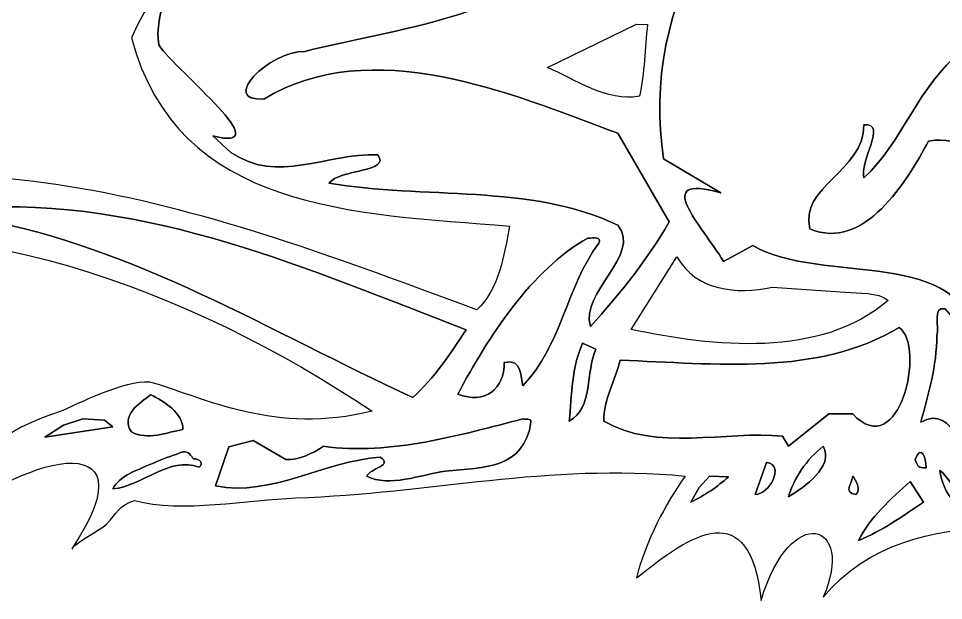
# Model space of a CAD drawing. Header units: centimetres. Extents: x -9.7 to 9.9, y -5.7 to 13.7.
# Drawn here: x -2.95 to 3.93, y -5.71 to -1.38 of the extents above; entities that cross this region are included whole.
import ezdxf

# ---------------------------------------------------------------- set-up
doc = ezdxf.new("R2010")
doc.units = ezdxf.units.CM
doc.header["$MEASUREMENT"] = 0
doc.layers.add('Ebene 1', color=7, linetype='Continuous')

msp = doc.modelspace()

# ---------------------------------------------------------------- linework, layer by layer
at = {"layer": 'Ebene 1'}
for points, knots in [([(-1.44526, 13.68298), (-1.34366, 13.52296), (-1.44526, 13.1826), (-1.32334, 12.95908), (-1.32334, 12.95908), (2.55016, 9.75614), (7.4549, 7.01548), (9.906, 2.45364), (9.906, 2.45364), (8.84174, 2.5654), (7.03326, 2.11074), (6.95198, 0.6477), (6.95198, 0.6477), (6.2103, 1.01346), (5.44322, 0.14224), (5.10286, -0.4826), (5.10286, -0.4826), (6.04774, -1.6764), (6.95198, -3.56108), (5.70738, -4.8768), (5.70738, -4.8768), (4.88442, -5.35686), (3.71602, -4.8641), (3.03276, -5.68198), (3.03276, -5.68198), (3.27406, -5.12571), (2.79146, -4.97078), (2.57048, -5.70738), (2.57048, -5.70738), (2.4892, -4.91998), (2.04978, -5.21208), (1.64592, -5.53974), (1.64592, -5.53974), (1.70688, -5.27812), (1.8669, -4.97586), (2.0066, -4.78282), (2.0066, -4.78282), (0.9779, -4.6863), (0.12192, -4.90982), (-0.88646, -4.94538), (-0.88646, -4.94538), (-1.23698, -4.95808), (-1.73482, -5.05968), (-2.08534, -4.96315), (-2.08534, -4.96315), (-2.20472, -5.00126), (-2.21234, -5.05968), (-2.29362, -5.14096), (-2.29362, -5.14096), (-2.35204, -5.1943), (-2.5019, -5.26034), (-2.55016, -5.32384), (-2.55016, -5.32384), (-1.905, -4.34848), (-2.99212, -4.65836), (-3.49504, -5.16128), (-3.49504, -5.16128), (-3.49504, -4.70916), (-3.01244, -4.41706), (-2.6289, -4.30022), (-2.6289, -4.30022), (-2.46634, -4.22656), (-2.0955, -4.04622), (-1.9431, -4.09194), (-1.9431, -4.09194), (-1.56464, -4.2037), (-1.03124, -4.48056), (-0.32004, -4.30022), (-0.32004, -4.30022), (-1.6764, -3.39598), (-3.39852, -2.73304), (-5.06222, -3.0861), (-5.06222, -3.0861), (-5.1816, -3.1115), (-5.58292, -3.24358), (-5.90804, -3.37058), (-5.90804, -3.37058), (-5.969, -3.39598), (-5.54736, -3.03784), (-5.11302, -2.85242), (-5.11302, -2.85242), (-3.32232, -2.09804), (-1.24206, -2.91846), (0.45974, -3.54838), (0.45974, -3.54838), (0.61976, -3.39598), (0.66294, -3.14198), (0.70104, -2.92608), (0.70104, -2.92608), (-0.4572, -2.82956), (-1.76276, -2.81686), (-2.1082, -1.52654), (-2.1082, -1.52654), (-1.64592, -0.49276), (-0.43942, 0.11176), (0.49784, 0.66802), (0.49784, 0.66802), (0.37846, 0.8255), (0.29972, 1.0541), (0.2794, 1.26492), (0.2794, 1.26492), (0.5207, 2.82956), (-1.34366, 1.90246), (-0.72136, 0.78232), (-0.72136, 0.78232), (-0.72136, 0.56134), (-0.25908, 0), (-0.74168, 0.18034), (-0.74168, 0.18034), (-0.74168, 0.18034), (-1.22428, 0.37846), (-1.22428, 0.37846), (-1.22428, 0.37846), (-1.34366, 0.19049), (-1.1811, 0), (-1.20396, -0.19303), (-1.20396, -0.19303), (-2.36982, 0.24892), (-2.12852, 1.04394), (-1.905, 2.40792), (-1.905, 2.40792), (-2.58826, 2.3495), (-3.1496, 2.06756), (-3.31216, 1.32334), (-3.31216, 1.32334), (-3.27406, -0.08889), (-4.0767, 1.77038), (-3.99795, 0.57912), (-3.99795, 0.57912), (-5.45846, 3.04038), (-1.36144, 2.98958), (-0.92202, 4.83616), (-0.92202, 4.83616), (-3.1115, 5.35178), (-6.55828, 3.63728), (-5.66928, 1.95326), (-5.66928, 1.95326), (-5.92836, 2.23266), (-6.1849, 2.59842), (-6.10616, 1.91008), (-6.10616, 1.91008), (-7.05358, 2.69748), (-8.36676, 0.7874), (-9.57834, 1.0922), (-9.57834, 1.0922), (-9.6774, 1.5875), (-9.49706, 2.10566), (-9.48944, 2.6162), (-9.48944, 2.6162), (-9.45896, 2.8321), (-9.36244, 3.04038), (-9.21766, 3.2131), (-9.21766, 3.2131), (-9.02462, 3.15722), (-9.3726, 2.68478), (-9.12114, 2.53238), (-9.12114, 2.53238), (-8.75792, 3.64998), (-8.18642, 3.6957), (-7.8613, 5.207), (-7.8613, 5.207), (-7.57428, 5.55498), (-7.87908, 4.8006), (-7.75462, 4.61772), (-7.75462, 4.61772), (-7.26948, 4.08432), (-7.12724, 5.9055), (-6.985, 6.36524), (-6.985, 6.36524), (-6.67766, 6.01472), (-6.83006, 5.34162), (-6.82498, 4.86664), (-6.82498, 4.86664), (-5.76834, 6.02996), (-5.94868, 5.25526), (-4.99618, 6.48462), (-4.99618, 6.48462), (-4.82092, 6.47446), (-5.06729, 6.1976), (-4.97586, 6.09092), (-4.97586, 6.09092), (-4.13258, 6.7564), (-3.1496, 7.20852), (-2.16916, 7.59968), (-2.16916, 7.59968), (-2.16916, 7.59968), (-2.30886, 8.11276), (-2.30886, 8.11276), (-2.30886, 8.11276), (-2.68986, 8.9408), (-3.25374, 9.652), (-3.83032, 10.35304), (-3.83032, 10.35304), (-4.32561, 10.85088), (-4.95554, 11.4935), (-4.46024, 12.17422), (-4.46024, 12.17422), (-3.57631, 10.30224), (-1.00076, 9.74598), (0.23876, 7.96036), (0.23876, 7.96036), (0.36068, 8.74521), (0.08128, 9.46658), (-0.21844, 10.15492), (-0.21844, 10.15492), (-0.64008, 11.31062), (-2.46888, 12.43584), (-1.44526, 13.68298)], [0, 0, 0, 0, 0.0192308, 0.0192308, 0.0192308, 0.0192308, 0.0384615, 0.0384615, 0.0384615, 0.0384615, 0.0576923, 0.0576923, 0.0576923, 0.0576923, 0.0769231, 0.0769231, 0.0769231, 0.0769231, 0.0961538, 0.0961538, 0.0961538, 0.0961538, 0.1153846, 0.1153846, 0.1153846, 0.1153846, 0.1346154, 0.1346154, 0.1346154, 0.1346154, 0.1538462, 0.1538462, 0.1538462, 0.1538462, 0.1730769, 0.1730769, 0.1730769, 0.1730769, 0.1923077, 0.1923077, 0.1923077, 0.1923077, 0.2115385, 0.2115385, 0.2115385, 0.2115385, 0.2307692, 0.2307692, 0.2307692, 0.2307692, 0.25, 0.25, 0.25, 0.25, 0.2692308, 0.2692308, 0.2692308, 0.2692308, 0.2884615, 0.2884615, 0.2884615, 0.2884615, 0.3076923, 0.3076923, 0.3076923, 0.3076923, 0.3269231, 0.3269231, 0.3269231, 0.3269231, 0.3461538, 0.3461538, 0.3461538, 0.3461538, 0.3653846, 0.3653846, 0.3653846, 0.3653846, 0.3846154, 0.3846154, 0.3846154, 0.3846154, 0.4038462, 0.4038462, 0.4038462, 0.4038462, 0.4230769, 0.4230769, 0.4230769, 0.4230769, 0.4423077, 0.4423077, 0.4423077, 0.4423077, 0.4615385, 0.4615385, 0.4615385, 0.4615385, 0.4807692, 0.4807692, 0.4807692, 0.4807692, 0.5, 0.5, 0.5, 0.5, 0.5192308, 0.5192308, 0.5192308, 0.5192308, 0.5384615, 0.5384615, 0.5384615, 0.5384615, 0.5576923, 0.5576923, 0.5576923, 0.5576923, 0.5769231, 0.5769231, 0.5769231, 0.5769231, 0.5961538, 0.5961538, 0.5961538, 0.5961538, 0.6153846, 0.6153846, 0.6153846, 0.6153846, 0.6346154, 0.6346154, 0.6346154, 0.6346154, 0.6538462, 0.6538462, 0.6538462, 0.6538462, 0.6730769, 0.6730769, 0.6730769, 0.6730769, 0.6923077, 0.6923077, 0.6923077, 0.6923077, 0.7115385, 0.7115385, 0.7115385, 0.7115385, 0.7307692, 0.7307692, 0.7307692, 0.7307692, 0.75, 0.75, 0.75, 0.75, 0.7692308, 0.7692308, 0.7692308, 0.7692308, 0.7884615, 0.7884615, 0.7884615, 0.7884615, 0.8076923, 0.8076923, 0.8076923, 0.8076923, 0.8269231, 0.8269231, 0.8269231, 0.8269231, 0.8461538, 0.8461538, 0.8461538, 0.8461538, 0.8653846, 0.8653846, 0.8653846, 0.8653846, 0.8846154, 0.8846154, 0.8846154, 0.8846154, 0.9038462, 0.9038462, 0.9038462, 0.9038462, 0.9230769, 0.9230769, 0.9230769, 0.9230769, 0.9423077, 0.9423077, 0.9423077, 0.9423077, 0.9615385, 0.9615385, 0.9615385, 0.9615385, 0.9807692, 0.9807692, 0.9807692, 0.9807692, 1, 1, 1, 1]), ([(0.60198, 0.29972), (-0.19812, 0.15494), (-0.92202, -0.36068), (-1.3843, -1.05918), (-1.3843, -1.05918), (-1.48336, -0.96774), (-1.3843, -0.72135), (-1.68402, -0.96774), (-1.68402, -0.96774), (-1.76276, -1.03885), (-1.80594, -1.13538), (-1.8669, -1.22936), (-1.8669, -1.22936), (-1.88722, -1.34112), (-1.92532, -1.45796), (-1.905, -1.57988), (-1.905, -1.57988), (-1.76276, -1.78562), (-1.00076, -2.38252), (-1.50368, -2.25552), (-1.50368, -2.25552), (-1.50368, -2.25552), (-1.36906, -2.37744), (-1.36906, -2.37744), (-1.36906, -2.37744), (-1.02362, -2.6162), (-0.6604, -2.38252), (-0.27686, -2.39521), (-0.27686, -2.39521), (-0.1778, -2.52729), (-0.56134, -2.5019), (-0.64008, -2.60604), (-0.64008, -2.60604), (0.06096, -2.72796), (0.86106, -2.60858), (1.50622, -2.91846), (1.50622, -2.91846), (1.68656, -3.14198), (1.22174, -3.4163), (1.30302, -3.6703), (1.30302, -3.6703), (1.524, -3.429), (1.7272, -3.175), (1.88722, -2.89306), (1.88722, -2.89306), (1.88722, -2.89306), (1.50622, -2.2352), (1.50622, -2.2352), (1.50622, -2.2352), (0.70104, -1.93548), (-0.32004, -1.4986), (-1.12268, -1.9812), (-1.12268, -1.9812), (-1.4605, -2.00406), (-1.08712, -1.62306), (-0.82041, -1.62813), (-0.82041, -1.62813), (-0.11684, -1.45288), (0.68072, -1.37668), (1.2446, -0.85598), (1.2446, -0.85598), (1.58496, -0.44704), (1.08458, 0.30988), (0.60198, 0.29972)], [0, 0, 0, 0, 0.0625, 0.0625, 0.0625, 0.0625, 0.125, 0.125, 0.125, 0.125, 0.1875, 0.1875, 0.1875, 0.1875, 0.25, 0.25, 0.25, 0.25, 0.3125, 0.3125, 0.3125, 0.3125, 0.375, 0.375, 0.375, 0.375, 0.4375, 0.4375, 0.4375, 0.4375, 0.5, 0.5, 0.5, 0.5, 0.5625, 0.5625, 0.5625, 0.5625, 0.625, 0.625, 0.625, 0.625, 0.6875, 0.6875, 0.6875, 0.6875, 0.75, 0.75, 0.75, 0.75, 0.8125, 0.8125, 0.8125, 0.8125, 0.875, 0.875, 0.875, 0.875, 0.9375, 0.9375, 0.9375, 0.9375, 1, 1, 1, 1]), ([(3.8989, -4.74218), (3.91922, -4.90474), (4.0386, -5.08508), (4.23926, -5.04443), (4.23926, -5.04443), (4.64312, -4.74218), (4.47802, -4.1783), (4.46278, -3.75666), (4.46278, -3.75666), (4.40181, -3.85064), (4.4196, -3.98272), (4.40181, -4.09448), (4.40181, -4.09448), (4.40181, -4.16814), (4.29767, -4.22148), (4.29767, -4.11988), (4.29767, -4.11988), (4.23926, -3.51282), (4.74218, -2.9591), (4.59994, -2.39521), (4.59994, -2.39521), (4.1783, -2.32156), (4.47802, -3.0099), (4.23926, -3.16738), (4.23926, -3.16738), (4.07924, -2.86004), (4.34086, -2.20979), (3.81508, -2.29362), (3.81508, -2.29362), (3.65506, -2.59334), (3.33502, -3.11658), (2.9337, -2.9464), (2.9337, -2.9464), (2.84988, -2.63398), (3.33502, -2.51968), (3.33502, -2.17424), (3.33502, -2.17424), (3.51536, -2.15138), (3.29438, -2.44856), (3.33502, -2.56794), (3.33502, -2.56794), (3.61696, -2.30886), (3.73888, -1.8796), (4.05892, -1.62813), (4.05892, -1.62813), (3.95732, -1.01854), (4.01828, -0.254), (3.47472, 0.1397), (3.47472, 0.1397), (2.32918, -0.08889), (1.66624, -1.30048), (1.84658, -2.4257), (1.84658, -2.4257), (1.84658, -2.4257), (2.27076, -2.67716), (2.27076, -2.67716), (2.27076, -2.67716), (1.74752, -2.53492), (2.12598, -2.91338), (2.29108, -3.1877), (2.29108, -3.1877), (2.29108, -3.1877), (2.50952, -3.07086), (2.50952, -3.07086), (2.50952, -3.07086), (3.01498, -3.36804), (4.09956, -3.06324), (4.16052, -3.79476), (4.16052, -3.79476), (4.16052, -3.79476), (3.937, -3.54076), (3.937, -3.54076), (3.937, -3.54076), (3.83794, -3.52044), (3.8989, -3.67792), (3.87604, -3.73888), (3.87604, -3.73888), (3.87604, -3.96748), (3.81508, -4.16814), (3.75666, -4.3815), (3.75666, -4.3815), (4.01828, -4.23926), (4.05892, -4.6736), (4.23926, -4.80314), (4.23926, -4.80314), (4.22402, -4.87426), (4.20878, -4.96062), (4.07924, -4.92506), (4.07924, -4.92506), (4.01066, -4.90474), (3.95478, -4.77774), (3.8989, -4.74218)], [0, 0, 0, 0, 0.0434783, 0.0434783, 0.0434783, 0.0434783, 0.0869565, 0.0869565, 0.0869565, 0.0869565, 0.1304348, 0.1304348, 0.1304348, 0.1304348, 0.173913, 0.173913, 0.173913, 0.173913, 0.2173913, 0.2173913, 0.2173913, 0.2173913, 0.2608696, 0.2608696, 0.2608696, 0.2608696, 0.3043478, 0.3043478, 0.3043478, 0.3043478, 0.3478261, 0.3478261, 0.3478261, 0.3478261, 0.3913043, 0.3913043, 0.3913043, 0.3913043, 0.4347826, 0.4347826, 0.4347826, 0.4347826, 0.4782609, 0.4782609, 0.4782609, 0.4782609, 0.5217391, 0.5217391, 0.5217391, 0.5217391, 0.5652174, 0.5652174, 0.5652174, 0.5652174, 0.6086957, 0.6086957, 0.6086957, 0.6086957, 0.6521739, 0.6521739, 0.6521739, 0.6521739, 0.6956522, 0.6956522, 0.6956522, 0.6956522, 0.7391304, 0.7391304, 0.7391304, 0.7391304, 0.7826087, 0.7826087, 0.7826087, 0.7826087, 0.826087, 0.826087, 0.826087, 0.826087, 0.8695652, 0.8695652, 0.8695652, 0.8695652, 0.9130435, 0.9130435, 0.9130435, 0.9130435, 0.9565217, 0.9565217, 0.9565217, 0.9565217, 1, 1, 1, 1]), ([(1.64592, -1.42494), (1.64592, -1.42494), (0.98298, -1.74752), (0.98298, -1.74752), (0.98298, -1.74752), (1.18364, -1.83134), (1.42494, -2.0066), (1.66624, -1.96088), (1.66624, -1.96088), (1.70688, -1.78816), (1.70688, -1.60528), (1.7272, -1.42748), (1.7272, -1.42748), (1.7272, -1.42748), (1.64592, -1.42494), (1.64592, -1.42494)], [0, 0, 0, 0, 0.25, 0.25, 0.25, 0.25, 0.5, 0.5, 0.5, 0.5, 0.75, 0.75, 0.75, 0.75, 1, 1, 1, 1]), ([(-3.31216, -2.79145), (-3.39598, -2.83972), (-3.27406, -2.84734), (-3.23342, -2.87274), (-3.23342, -2.87274), (-2.06756, -3.08864), (-1.08204, -3.7084), (-0.01778, -4.19862), (-0.01778, -4.19862), (0.14224, -4.05892), (0.26162, -3.8735), (0.37846, -3.6957), (0.37846, -3.6957), (-0.75946, -3.26136), (-1.98628, -2.70256), (-3.31216, -2.79145)], [0, 0, 0, 0, 0.25, 0.25, 0.25, 0.25, 0.5, 0.5, 0.5, 0.5, 0.75, 0.75, 0.75, 0.75, 1, 1, 1, 1]), ([(1.2827, -3.01498), (0.86106, -3.2512), (0.54102, -3.75666), (0.3175, -4.17322), (0.3175, -4.17322), (0.5207, -4.25704), (0.66294, -4.13258), (0.66294, -3.93954), (0.66294, -3.93954), (0.8001, -3.90652), (0.78232, -4.05384), (0.8001, -4.11226), (0.8001, -4.11226), (1.08458, -3.8227), (1.12268, -3.3782), (1.36398, -3.05308), (1.36398, -3.05308), (1.38684, -3.00228), (1.32588, -3.01498), (1.2827, -3.01498)], [0, 0, 0, 0, 0.2, 0.2, 0.2, 0.2, 0.4, 0.4, 0.4, 0.4, 0.6, 0.6, 0.6, 0.6, 0.8, 0.8, 0.8, 0.8, 1, 1, 1, 1]), ([(1.94564, -3.15468), (1.94564, -3.15468), (1.60528, -3.69316), (1.60528, -3.69316), (1.60528, -3.69316), (2.2098, -3.8227), (3.01498, -3.9116), (3.51536, -3.47726), (3.51536, -3.47726), (3.43662, -3.41376), (3.29438, -3.42645), (3.19532, -3.4163), (3.19532, -3.4163), (3.19532, -3.4163), (2.65176, -3.3782), (2.65176, -3.3782), (2.65176, -3.3782), (2.39014, -3.43662), (2.08788, -3.40614), (1.94564, -3.15468)], [0, 0, 0, 0, 0.2, 0.2, 0.2, 0.2, 0.4, 0.4, 0.4, 0.4, 0.6, 0.6, 0.6, 0.6, 0.8, 0.8, 0.8, 0.8, 1, 1, 1, 1]), ([(3.59664, -3.67792), (2.99212, -4.04368), (2.23012, -3.94716), (1.524, -3.92176), (1.524, -3.92176), (1.4859, -4.06908), (1.40208, -4.21386), (1.40208, -4.37388), (1.40208, -4.37388), (1.78562, -4.60248), (2.30886, -4.445), (2.7305, -4.48564), (2.7305, -4.48564), (2.7305, -4.48564), (2.77368, -4.56184), (2.77368, -4.56184), (2.77368, -4.56184), (2.77368, -4.56184), (3.0734, -4.32054), (3.0734, -4.32054), (3.0734, -4.32054), (3.0734, -4.32054), (3.2512, -4.32054), (3.2512, -4.32054), (3.2512, -4.32054), (3.59664, -4.69138), (3.7973, -3.8227), (3.59664, -3.67792)], [0, 0, 0, 0, 0.1428571, 0.1428571, 0.1428571, 0.1428571, 0.2857143, 0.2857143, 0.2857143, 0.2857143, 0.4285714, 0.4285714, 0.4285714, 0.4285714, 0.5714286, 0.5714286, 0.5714286, 0.5714286, 0.7142857, 0.7142857, 0.7142857, 0.7142857, 0.8571429, 0.8571429, 0.8571429, 0.8571429, 1, 1, 1, 1]), ([(1.2446, -3.79476), (1.16332, -3.9751), (1.16332, -4.1783), (1.14554, -4.37388), (1.14554, -4.37388), (1.32588, -4.27482), (1.26492, -4.00812), (1.34366, -3.84048), (1.34366, -3.84048), (1.34366, -3.84048), (1.2446, -3.79476), (1.2446, -3.79476)], [0, 0, 0, 0, 0.3333333, 0.3333333, 0.3333333, 0.3333333, 0.6666667, 0.6666667, 0.6666667, 0.6666667, 1, 1, 1, 1]), ([(-1.96596, -4.1783), (-2.04724, -4.24434), (-2.18948, -4.32562), (-2.1082, -4.45516), (-2.1082, -4.45516), (-1.98628, -4.51866), (-1.84658, -4.4577), (-1.72466, -4.43738), (-1.72466, -4.43738), (-1.72466, -4.31292), (-1.8669, -4.22656), (-1.96596, -4.1783)], [0, 0, 0, 0, 0.3333333, 0.3333333, 0.3333333, 0.3333333, 0.6666667, 0.6666667, 0.6666667, 0.6666667, 1, 1, 1, 1]), ([(-2.46888, -4.35864), (-2.46888, -4.35864), (-2.61112, -4.40436), (-2.61112, -4.40436), (-2.61112, -4.40436), (-2.61112, -4.40436), (-2.75082, -4.49326), (-2.75082, -4.49326), (-2.75082, -4.49326), (-2.75082, -4.49326), (-2.24536, -4.41706), (-2.24536, -4.41706), (-2.24536, -4.41706), (-2.24536, -4.41706), (-2.30886, -4.36626), (-2.30886, -4.36626), (-2.30886, -4.36626), (-2.30886, -4.36626), (-2.46888, -4.35864), (-2.46888, -4.35864)], [0, 0, 0, 0, 0.2, 0.2, 0.2, 0.2, 0.4, 0.4, 0.4, 0.4, 0.6, 0.6, 0.6, 0.6, 0.8, 0.8, 0.8, 0.8, 1, 1, 1, 1]), ([(0.8001, -4.35864), (0.33782, -4.47548), (-0.1778, -4.63042), (-0.68072, -4.56184), (-0.68072, -4.56184), (-0.75946, -4.61264), (-0.86106, -4.66344), (-0.96012, -4.6609), (-0.96012, -4.6609), (-0.96012, -4.6609), (-1.20396, -4.51866), (-1.20396, -4.51866), (-1.20396, -4.51866), (-1.20396, -4.51866), (-1.3843, -4.56438), (-1.3843, -4.56438), (-1.3843, -4.56438), (-1.3843, -4.56438), (-1.48336, -4.85648), (-1.48336, -4.85648), (-1.48336, -4.85648), (-1.06172, -4.93775), (-0.68072, -4.67106), (-0.25908, -4.64312), (-0.25908, -4.64312), (-0.15748, -4.70408), (-0.33782, -4.72694), (-0.35814, -4.78282), (-0.35814, -4.78282), (-0.19304, -4.87172), (0.04064, -4.77012), (0.22606, -4.74726), (0.22606, -4.74726), (0.51816, -4.71678), (0.81026, -4.72948), (0.86106, -4.3815), (0.86106, -4.3815), (0.86106, -4.34848), (0.82296, -4.36626), (0.8001, -4.35864)], [0, 0, 0, 0, 0.1, 0.1, 0.1, 0.1, 0.2, 0.2, 0.2, 0.2, 0.3, 0.3, 0.3, 0.3, 0.4, 0.4, 0.4, 0.4, 0.5, 0.5, 0.5, 0.5, 0.6, 0.6, 0.6, 0.6, 0.7, 0.7, 0.7, 0.7, 0.8, 0.8, 0.8, 0.8, 0.9, 0.9, 0.9, 0.9, 1, 1, 1, 1]), ([(-1.72466, -4.60248), (-1.84658, -4.64566), (-1.98628, -4.699), (-2.12852, -4.76758), (-2.12852, -4.76758), (-2.16916, -4.79044), (-2.22758, -4.83616), (-2.24536, -4.8768), (-2.24536, -4.8768), (-2.02692, -4.86156), (-1.82626, -4.63042), (-1.60528, -4.71678), (-1.60528, -4.71678), (-1.56464, -4.69138), (-1.60528, -4.6482), (-1.64592, -4.65582), (-1.64592, -4.65582), (-1.6637, -4.6355), (-1.68402, -4.59486), (-1.72466, -4.60248)], [0, 0, 0, 0, 0.2, 0.2, 0.2, 0.2, 0.4, 0.4, 0.4, 0.4, 0.6, 0.6, 0.6, 0.6, 0.8, 0.8, 0.8, 0.8, 1, 1, 1, 1]), ([(3.03276, -4.56184), (2.91084, -4.65582), (2.81178, -4.8006), (2.77368, -4.93775), (2.77368, -4.93775), (2.89306, -4.8641), (3.11404, -4.7117), (3.03276, -4.56184)], [0, 0, 0, 0, 0.5, 0.5, 0.5, 0.5, 1, 1, 1, 1]), ([(3.7973, -4.72186), (3.7973, -4.63804), (3.75666, -4.5466), (3.71602, -4.6609), (3.71602, -4.6609), (3.73888, -4.71932), (3.7338, -4.71932), (3.7973, -4.72186)], [0, 0, 0, 0, 0.5, 0.5, 0.5, 0.5, 1, 1, 1, 1]), ([(2.61112, -4.68122), (2.61112, -4.68122), (2.5273, -4.91998), (2.5273, -4.91998), (2.5273, -4.91998), (2.63144, -4.91998), (2.75082, -4.70408), (2.61112, -4.68122)], [0, 0, 0, 0, 0.5, 0.5, 0.5, 0.5, 1, 1, 1, 1]), ([(2.18694, -4.78282), (2.18694, -4.78282), (2.11074, -4.86664), (2.11074, -4.86664), (2.11074, -4.86664), (2.11074, -4.86664), (2.04978, -4.97586), (2.04978, -4.97586), (2.04978, -4.97586), (2.14884, -4.9276), (2.2479, -4.86156), (2.32918, -4.7879), (2.32918, -4.7879), (2.32918, -4.7879), (2.18694, -4.78282), (2.18694, -4.78282)], [0, 0, 0, 0, 0.25, 0.25, 0.25, 0.25, 0.5, 0.5, 0.5, 0.5, 0.75, 0.75, 0.75, 0.75, 1, 1, 1, 1]), ([(3.2512, -4.78282), (3.2512, -4.83616), (3.175, -4.90474), (3.27406, -4.91998), (3.27406, -4.91998), (3.3147, -4.88696), (3.27406, -4.80822), (3.2512, -4.78282)], [0, 0, 0, 0, 0.5, 0.5, 0.5, 0.5, 1, 1, 1, 1]), ([(3.67792, -4.82346), (3.53568, -4.95046), (3.37566, -5.09523), (3.29438, -5.26034), (3.29438, -5.26034), (3.47472, -5.18668), (3.61696, -5.08508), (3.77698, -4.97586), (3.77698, -4.97586), (3.77698, -4.97586), (3.67792, -4.82346), (3.67792, -4.82346)], [0, 0, 0, 0, 0.3333333, 0.3333333, 0.3333333, 0.3333333, 0.6666667, 0.6666667, 0.6666667, 0.6666667, 1, 1, 1, 1])]:
    msp.add_open_spline(points, degree=3, knots=knots, dxfattribs=at)
at = {"layer": 'Ebene 1', "color": 94}
for points, knots in [([(0.60198, 0.29972), (1.08458, 0.30988), (1.58496, -0.44704), (1.2446, -0.85598), (1.2446, -0.85598), (0.68072, -1.37668), (-0.11684, -1.45288), (-0.82041, -1.62813), (-0.82041, -1.62813), (-1.08712, -1.62306), (-1.4605, -2.00406), (-1.12268, -1.9812), (-1.12268, -1.9812), (-0.32004, -1.4986), (0.70104, -1.93548), (1.50622, -2.2352), (1.50622, -2.2352), (1.50622, -2.2352), (1.88722, -2.89306), (1.88722, -2.89306), (1.88722, -2.89306), (1.7272, -3.175), (1.524, -3.429), (1.30302, -3.6703), (1.30302, -3.6703), (1.22174, -3.4163), (1.68656, -3.14198), (1.50622, -2.91846), (1.50622, -2.91846), (0.86106, -2.60858), (0.06096, -2.72796), (-0.64008, -2.60604), (-0.64008, -2.60604), (-0.56134, -2.5019), (-0.1778, -2.52729), (-0.27686, -2.39521), (-0.27686, -2.39521), (-0.6604, -2.38252), (-1.02362, -2.6162), (-1.36906, -2.37744), (-1.36906, -2.37744), (-1.36906, -2.37744), (-1.50368, -2.25552), (-1.50368, -2.25552), (-1.50368, -2.25552), (-1.00076, -2.38252), (-1.76276, -1.78562), (-1.905, -1.57988), (-1.905, -1.57988), (-1.92532, -1.45796), (-1.88722, -1.34112), (-1.8669, -1.22936), (-1.8669, -1.22936), (-1.80594, -1.13538), (-1.76276, -1.03885), (-1.68402, -0.96774), (-1.68402, -0.96774), (-1.3843, -0.72135), (-1.48336, -0.96774), (-1.3843, -1.05918), (-1.3843, -1.05918), (-0.92202, -0.36068), (-0.19812, 0.15494), (0.60198, 0.29972)], [0, 0, 0, 0, 0.0625, 0.0625, 0.0625, 0.0625, 0.125, 0.125, 0.125, 0.125, 0.1875, 0.1875, 0.1875, 0.1875, 0.25, 0.25, 0.25, 0.25, 0.3125, 0.3125, 0.3125, 0.3125, 0.375, 0.375, 0.375, 0.375, 0.4375, 0.4375, 0.4375, 0.4375, 0.5, 0.5, 0.5, 0.5, 0.5625, 0.5625, 0.5625, 0.5625, 0.625, 0.625, 0.625, 0.625, 0.6875, 0.6875, 0.6875, 0.6875, 0.75, 0.75, 0.75, 0.75, 0.8125, 0.8125, 0.8125, 0.8125, 0.875, 0.875, 0.875, 0.875, 0.9375, 0.9375, 0.9375, 0.9375, 1, 1, 1, 1]), ([(3.8989, -4.74218), (3.95478, -4.77774), (4.01066, -4.90474), (4.07924, -4.92506), (4.07924, -4.92506), (4.20878, -4.96062), (4.22402, -4.87426), (4.23926, -4.80314), (4.23926, -4.80314), (4.05892, -4.6736), (4.01828, -4.23926), (3.75666, -4.3815), (3.75666, -4.3815), (3.81508, -4.16814), (3.87604, -3.96748), (3.87604, -3.73888), (3.87604, -3.73888), (3.8989, -3.67792), (3.83794, -3.52044), (3.937, -3.54076), (3.937, -3.54076), (3.937, -3.54076), (4.16052, -3.79476), (4.16052, -3.79476), (4.16052, -3.79476), (4.09956, -3.06324), (3.01498, -3.36804), (2.50952, -3.07086), (2.50952, -3.07086), (2.50952, -3.07086), (2.29108, -3.1877), (2.29108, -3.1877), (2.29108, -3.1877), (2.12598, -2.91338), (1.74752, -2.53492), (2.27076, -2.67716), (2.27076, -2.67716), (2.27076, -2.67716), (1.84658, -2.4257), (1.84658, -2.4257), (1.84658, -2.4257), (1.66624, -1.30048), (2.32918, -0.08889), (3.47472, 0.1397), (3.47472, 0.1397), (4.01828, -0.254), (3.95732, -1.01854), (4.05892, -1.62813), (4.05892, -1.62813), (3.73888, -1.8796), (3.61696, -2.30886), (3.33502, -2.56794), (3.33502, -2.56794), (3.29438, -2.44856), (3.51536, -2.15138), (3.33502, -2.17424), (3.33502, -2.17424), (3.33502, -2.51968), (2.84988, -2.63398), (2.9337, -2.9464), (2.9337, -2.9464), (3.33502, -3.11658), (3.65506, -2.59334), (3.81508, -2.29362), (3.81508, -2.29362), (4.34086, -2.20979), (4.07924, -2.86004), (4.23926, -3.16738), (4.23926, -3.16738), (4.47802, -3.0099), (4.1783, -2.32156), (4.59994, -2.39521), (4.59994, -2.39521), (4.74218, -2.9591), (4.23926, -3.51282), (4.29767, -4.11988), (4.29767, -4.11988), (4.29767, -4.22148), (4.40181, -4.16814), (4.40181, -4.09448), (4.40181, -4.09448), (4.4196, -3.98272), (4.40181, -3.85064), (4.46278, -3.75666), (4.46278, -3.75666), (4.47802, -4.1783), (4.64312, -4.74218), (4.23926, -5.04443), (4.23926, -5.04443), (4.0386, -5.08508), (3.91922, -4.90474), (3.8989, -4.74218)], [0, 0, 0, 0, 0.0434783, 0.0434783, 0.0434783, 0.0434783, 0.0869565, 0.0869565, 0.0869565, 0.0869565, 0.1304348, 0.1304348, 0.1304348, 0.1304348, 0.173913, 0.173913, 0.173913, 0.173913, 0.2173913, 0.2173913, 0.2173913, 0.2173913, 0.2608696, 0.2608696, 0.2608696, 0.2608696, 0.3043478, 0.3043478, 0.3043478, 0.3043478, 0.3478261, 0.3478261, 0.3478261, 0.3478261, 0.3913043, 0.3913043, 0.3913043, 0.3913043, 0.4347826, 0.4347826, 0.4347826, 0.4347826, 0.4782609, 0.4782609, 0.4782609, 0.4782609, 0.5217391, 0.5217391, 0.5217391, 0.5217391, 0.5652174, 0.5652174, 0.5652174, 0.5652174, 0.6086957, 0.6086957, 0.6086957, 0.6086957, 0.6521739, 0.6521739, 0.6521739, 0.6521739, 0.6956522, 0.6956522, 0.6956522, 0.6956522, 0.7391304, 0.7391304, 0.7391304, 0.7391304, 0.7826087, 0.7826087, 0.7826087, 0.7826087, 0.826087, 0.826087, 0.826087, 0.826087, 0.8695652, 0.8695652, 0.8695652, 0.8695652, 0.9130435, 0.9130435, 0.9130435, 0.9130435, 0.9565217, 0.9565217, 0.9565217, 0.9565217, 1, 1, 1, 1])]:
    msp.add_open_spline(points, degree=3, knots=knots, dxfattribs=at)
at = {"layer": 'Ebene 1', "color": 3}
for points, knots in [([(-3.31216, -2.79145), (-1.98628, -2.70256), (-0.75946, -3.26136), (0.37846, -3.6957), (0.37846, -3.6957), (0.26162, -3.8735), (0.14224, -4.05892), (-0.01778, -4.19862), (-0.01778, -4.19862), (-1.08204, -3.7084), (-2.06756, -3.08864), (-3.23342, -2.87274), (-3.23342, -2.87274), (-3.27406, -2.84734), (-3.39598, -2.83972), (-3.31216, -2.79145)], [0, 0, 0, 0, 0.25, 0.25, 0.25, 0.25, 0.5, 0.5, 0.5, 0.5, 0.75, 0.75, 0.75, 0.75, 1, 1, 1, 1]), ([(3.59664, -3.67792), (3.7973, -3.8227), (3.59664, -4.69138), (3.2512, -4.32054), (3.2512, -4.32054), (3.2512, -4.32054), (3.0734, -4.32054), (3.0734, -4.32054), (3.0734, -4.32054), (3.0734, -4.32054), (2.77368, -4.56184), (2.77368, -4.56184), (2.77368, -4.56184), (2.77368, -4.56184), (2.7305, -4.48564), (2.7305, -4.48564), (2.7305, -4.48564), (2.30886, -4.445), (1.78562, -4.60248), (1.40208, -4.37388), (1.40208, -4.37388), (1.40208, -4.21386), (1.4859, -4.06908), (1.524, -3.92176), (1.524, -3.92176), (2.23012, -3.94716), (2.99212, -4.04368), (3.59664, -3.67792)], [0, 0, 0, 0, 0.1428571, 0.1428571, 0.1428571, 0.1428571, 0.2857143, 0.2857143, 0.2857143, 0.2857143, 0.4285714, 0.4285714, 0.4285714, 0.4285714, 0.5714286, 0.5714286, 0.5714286, 0.5714286, 0.7142857, 0.7142857, 0.7142857, 0.7142857, 0.8571429, 0.8571429, 0.8571429, 0.8571429, 1, 1, 1, 1])]:
    msp.add_open_spline(points, degree=3, knots=knots, dxfattribs=at)
at = {"layer": 'Ebene 1', "color": 72}
for points, knots in [([(1.2827, -3.01498), (1.32588, -3.01498), (1.38684, -3.00228), (1.36398, -3.05308), (1.36398, -3.05308), (1.12268, -3.3782), (1.08458, -3.8227), (0.8001, -4.11226), (0.8001, -4.11226), (0.78232, -4.05384), (0.8001, -3.90652), (0.66294, -3.93954), (0.66294, -3.93954), (0.66294, -4.13258), (0.5207, -4.25704), (0.3175, -4.17322), (0.3175, -4.17322), (0.54102, -3.75666), (0.86106, -3.2512), (1.2827, -3.01498)], [0, 0, 0, 0, 0.2, 0.2, 0.2, 0.2, 0.4, 0.4, 0.4, 0.4, 0.6, 0.6, 0.6, 0.6, 0.8, 0.8, 0.8, 0.8, 1, 1, 1, 1]), ([(-1.96596, -4.1783), (-1.8669, -4.22656), (-1.72466, -4.31292), (-1.72466, -4.43738), (-1.72466, -4.43738), (-1.84658, -4.4577), (-1.98628, -4.51866), (-2.1082, -4.45516), (-2.1082, -4.45516), (-2.18948, -4.32562), (-2.04724, -4.24434), (-1.96596, -4.1783)], [0, 0, 0, 0, 0.3333333, 0.3333333, 0.3333333, 0.3333333, 0.6666667, 0.6666667, 0.6666667, 0.6666667, 1, 1, 1, 1]), ([(0.8001, -4.35864), (0.82296, -4.36626), (0.86106, -4.34848), (0.86106, -4.3815), (0.86106, -4.3815), (0.81026, -4.72948), (0.51816, -4.71678), (0.22606, -4.74726), (0.22606, -4.74726), (0.04064, -4.77012), (-0.19304, -4.87172), (-0.35814, -4.78282), (-0.35814, -4.78282), (-0.33782, -4.72694), (-0.15748, -4.70408), (-0.25908, -4.64312), (-0.25908, -4.64312), (-0.68072, -4.67106), (-1.06172, -4.93775), (-1.48336, -4.85648), (-1.48336, -4.85648), (-1.48336, -4.85648), (-1.3843, -4.56438), (-1.3843, -4.56438), (-1.3843, -4.56438), (-1.3843, -4.56438), (-1.20396, -4.51866), (-1.20396, -4.51866), (-1.20396, -4.51866), (-1.20396, -4.51866), (-0.96012, -4.6609), (-0.96012, -4.6609), (-0.96012, -4.6609), (-0.86106, -4.66344), (-0.75946, -4.61264), (-0.68072, -4.56184), (-0.68072, -4.56184), (-0.1778, -4.63042), (0.33782, -4.47548), (0.8001, -4.35864)], [0, 0, 0, 0, 0.1, 0.1, 0.1, 0.1, 0.2, 0.2, 0.2, 0.2, 0.3, 0.3, 0.3, 0.3, 0.4, 0.4, 0.4, 0.4, 0.5, 0.5, 0.5, 0.5, 0.6, 0.6, 0.6, 0.6, 0.7, 0.7, 0.7, 0.7, 0.8, 0.8, 0.8, 0.8, 0.9, 0.9, 0.9, 0.9, 1, 1, 1, 1])]:
    msp.add_open_spline(points, degree=3, knots=knots, dxfattribs=at)
at = {"layer": 'Ebene 1', "color": 98}
msp.add_open_spline([(1.2446, -3.79476), (1.2446, -3.79476), (1.34366, -3.84048), (1.34366, -3.84048), (1.34366, -3.84048), (1.26492, -4.00812), (1.32588, -4.27482), (1.14554, -4.37388), (1.14554, -4.37388), (1.16332, -4.1783), (1.16332, -3.9751), (1.2446, -3.79476)], degree=3, knots=[0, 0, 0, 0, 0.3333333, 0.3333333, 0.3333333, 0.3333333, 0.6666667, 0.6666667, 0.6666667, 0.6666667, 1, 1, 1, 1], dxfattribs=at)
at = {"layer": 'Ebene 1', "color": 2}
for points, knots in [([(-2.46888, -4.35864), (-2.46888, -4.35864), (-2.30886, -4.36626), (-2.30886, -4.36626), (-2.30886, -4.36626), (-2.30886, -4.36626), (-2.24536, -4.41706), (-2.24536, -4.41706), (-2.24536, -4.41706), (-2.24536, -4.41706), (-2.75082, -4.49326), (-2.75082, -4.49326), (-2.75082, -4.49326), (-2.75082, -4.49326), (-2.61112, -4.40436), (-2.61112, -4.40436), (-2.61112, -4.40436), (-2.61112, -4.40436), (-2.46888, -4.35864), (-2.46888, -4.35864)], [0, 0, 0, 0, 0.2, 0.2, 0.2, 0.2, 0.4, 0.4, 0.4, 0.4, 0.6, 0.6, 0.6, 0.6, 0.8, 0.8, 0.8, 0.8, 1, 1, 1, 1]), ([(-1.72466, -4.60248), (-1.68402, -4.59486), (-1.6637, -4.6355), (-1.64592, -4.65582), (-1.64592, -4.65582), (-1.60528, -4.6482), (-1.56464, -4.69138), (-1.60528, -4.71678), (-1.60528, -4.71678), (-1.82626, -4.63042), (-2.02692, -4.86156), (-2.24536, -4.8768), (-2.24536, -4.8768), (-2.22758, -4.83616), (-2.16916, -4.79044), (-2.12852, -4.76758), (-2.12852, -4.76758), (-1.98628, -4.699), (-1.84658, -4.64566), (-1.72466, -4.60248)], [0, 0, 0, 0, 0.2, 0.2, 0.2, 0.2, 0.4, 0.4, 0.4, 0.4, 0.6, 0.6, 0.6, 0.6, 0.8, 0.8, 0.8, 0.8, 1, 1, 1, 1]), ([(3.03276, -4.56184), (3.11404, -4.7117), (2.89306, -4.8641), (2.77368, -4.93775), (2.77368, -4.93775), (2.81178, -4.8006), (2.91084, -4.65582), (3.03276, -4.56184)], [0, 0, 0, 0, 0.5, 0.5, 0.5, 0.5, 1, 1, 1, 1]), ([(3.7973, -4.72186), (3.7338, -4.71932), (3.73888, -4.71932), (3.71602, -4.6609), (3.71602, -4.6609), (3.75666, -4.5466), (3.7973, -4.63804), (3.7973, -4.72186)], [0, 0, 0, 0, 0.5, 0.5, 0.5, 0.5, 1, 1, 1, 1]), ([(2.61112, -4.68122), (2.75082, -4.70408), (2.63144, -4.91998), (2.5273, -4.91998), (2.5273, -4.91998), (2.5273, -4.91998), (2.61112, -4.68122), (2.61112, -4.68122)], [0, 0, 0, 0, 0.5, 0.5, 0.5, 0.5, 1, 1, 1, 1]), ([(2.18694, -4.78282), (2.18694, -4.78282), (2.32918, -4.7879), (2.32918, -4.7879), (2.32918, -4.7879), (2.2479, -4.86156), (2.14884, -4.9276), (2.04978, -4.97586), (2.04978, -4.97586), (2.04978, -4.97586), (2.11074, -4.86664), (2.11074, -4.86664), (2.11074, -4.86664), (2.11074, -4.86664), (2.18694, -4.78282), (2.18694, -4.78282)], [0, 0, 0, 0, 0.25, 0.25, 0.25, 0.25, 0.5, 0.5, 0.5, 0.5, 0.75, 0.75, 0.75, 0.75, 1, 1, 1, 1]), ([(3.2512, -4.78282), (3.27406, -4.80822), (3.3147, -4.88696), (3.27406, -4.91998), (3.27406, -4.91998), (3.175, -4.90474), (3.2512, -4.83616), (3.2512, -4.78282)], [0, 0, 0, 0, 0.5, 0.5, 0.5, 0.5, 1, 1, 1, 1]), ([(3.67792, -4.82346), (3.67792, -4.82346), (3.77698, -4.97586), (3.77698, -4.97586), (3.77698, -4.97586), (3.61696, -5.08508), (3.47472, -5.18668), (3.29438, -5.26034), (3.29438, -5.26034), (3.37566, -5.09523), (3.53568, -4.95046), (3.67792, -4.82346)], [0, 0, 0, 0, 0.3333333, 0.3333333, 0.3333333, 0.3333333, 0.6666667, 0.6666667, 0.6666667, 0.6666667, 1, 1, 1, 1])]:
    msp.add_open_spline(points, degree=3, knots=knots, dxfattribs=at)

doc.saveas('drawing.dxf')
